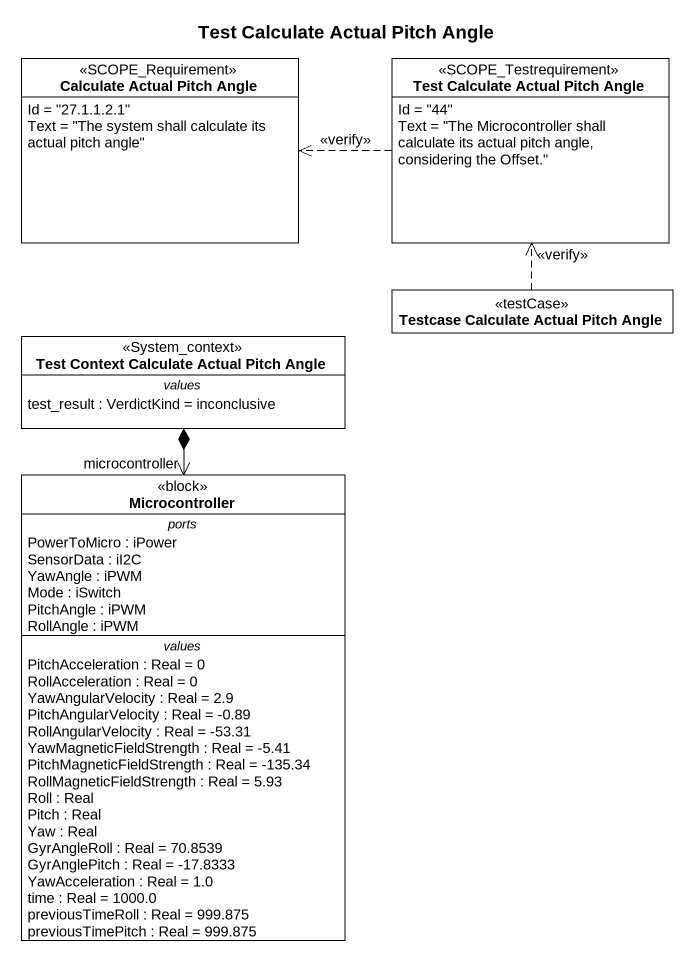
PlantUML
@startuml
title Test Calculate Actual Pitch Angle
hide circle
hide empty members
class "Calculate Actual Pitch Angle" as Calculate_Actual_Pitch_Angle <<SCOPE_Requirement>> {
  Id = "27.1.1.2.1"
  Text = "The system shall calculate its actual pitch angle"
}
class "Test Calculate Actual Pitch Angle" as Test_Calculate_Actual_Pitch <<SCOPE_Testrequirement>> {
  Id = "44"
  Text = "The Microcontroller shall calculate its actual pitch angle, considering the Offset."
}
class "Testcase Calculate Actual Pitch Angle" as Testcase_Calculate_Actual <<testCase>>
class "Test Context Calculate Actual Pitch Angle" as Test_Context_Calculate <<System_context>> {
  -- values --
  test_result : VerdictKind = inconclusive
}
class Microcontroller <<block>> {
  -- ports --
  PowerToMicro : iPower
  SensorData : iI2C
  YawAngle : iPWM
  Mode : iSwitch
  PitchAngle : iPWM
  RollAngle : iPWM
  -- values --
  PitchAcceleration : Real = 0
  RollAcceleration : Real = 0
  YawAngularVelocity : Real = 2.9
  PitchAngularVelocity : Real = -0.89
  RollAngularVelocity : Real = -53.31
  YawMagneticFieldStrength : Real = -5.41
  PitchMagneticFieldStrength : Real = -135.34
  RollMagneticFieldStrength : Real = 5.93
  Roll : Real
  Pitch : Real
  Yaw : Real
  GyrAngleRoll : Real = 70.8539
  GyrAnglePitch : Real = -17.8333
  YawAcceleration : Real = 1.0
  time : Real = 1000.0
  previousTimeRoll : Real = 999.875
  previousTimePitch : Real = 999.875
}
Test_Calculate_Actual_Pitch .left.> Calculate_Actual_Pitch_Angle : <<verify>>
Testcase_Calculate_Actual .up.> Test_Calculate_Actual_Pitch : <<verify>>
Test_Context_Calculate *--> "microcontroller" Microcontroller
@enduml
